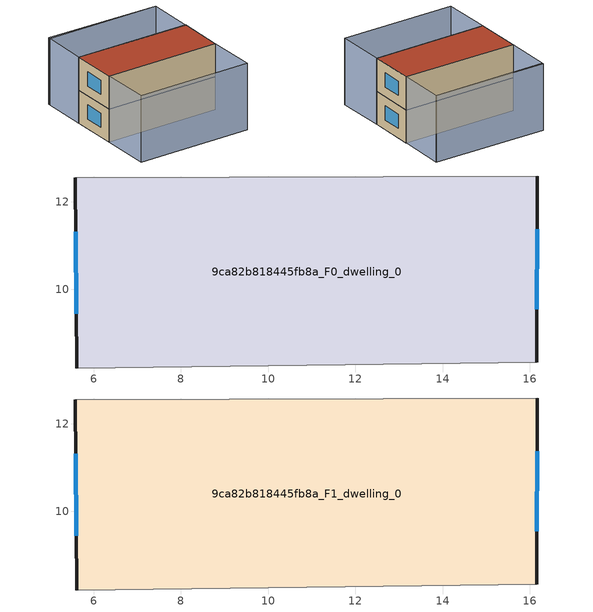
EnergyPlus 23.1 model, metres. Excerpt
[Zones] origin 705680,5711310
9ca82b818445fb8a_F0_dwelling_0
 floor ground (EU_floor_Construction): 16.18,12.59 16.16,8.32 5.61,8.19 5.57,12.55 z0
 wall outside (EU_wall_Construction): 16.16,8.32 16.18,12.59 / 5.57,12.55 5.61,8.19 z0:3
 wall adiabatic (EU_wall_Construction): 5.61,8.19 16.16,8.32 / 16.18,12.59 5.57,12.55 z0:3
 window (EU_Window_Construction): 16.16,9.54 16.17,11.38 / 5.58,11.31 5.6,9.43 z0.85:2.15
9ca82b818445fb8a_F1_dwelling_0
 floor to 9ca82b818445fb8a_F0_dwelling_0 (EU_floor_Construction): 16.17,12.59 16.16,8.32 5.61,8.19 5.57,12.55 z3
 wall outside (EU_wall_Construction): 16.16,8.32 16.18,12.59 / 5.57,12.55 5.61,8.19 z3:6
 wall adiabatic (EU_wall_Construction): 5.61,8.19 16.16,8.32 / 16.18,12.59 5.57,12.55 z3:6
 window (EU_Window_Construction): 16.16,9.54 16.17,11.38 / 5.58,11.31 5.6,9.43 z3.85:5.15
 roof outside (EU_roof_Construction): 16.16,8.32 16.18,12.59 5.57,12.55 5.61,8.19 z6
shading: 5.6,8.19 16.19,8.32 / 16.19,8.32 16.24,3.79 / 16.24,3.79 5.65,3.66 / 5.65,3.66 5.6,8.19 / 5.57,16.89 16.19,16.88 / 16.19,16.88 16.19,12.55 / 16.19,12.55 5.57,12.55 / 5.57,12.55 5.57,16.89 / 16.19,16.88 5.58,16.73 z0:6
[Building]
EU S2 Campaign: North Axis=0; Terrain=City; Solar Distribution=FullExterior
[Site:Location]
London: Latitude=51.5; Longitude=-0.5; Time Zone=0; Elevation=25
[SizingPeriod:WeatherFileDays]
AnnualSizingPeriod: Begin Month=1; Begin Day of Month=1; End Month=12; End Day of Month=31; Day of Week for Start Day=Monday; Use Weather File Daylight Saving Period=No; Use Weather File Rain and Snow Indicators=No
[MATERIAL]
EU_InternalMass_Material: Roughness=MediumRough; Thickness=0.1; Conductivity=1; Density=1800; Specific Heat=900; Thermal Absorptance=0.9; Solar Absorptance=0.7; Visible Absorptance=0.7
[MATERIAL:NOMASS] Roughness=MediumRough; Thermal Absorptance=0.9; Solar Absorptance=0.7; Visible Absorptance=0.7
Name | Thermal Resistance
EU_wall_NoMass | 0.71061
EU_roof_NoMass | 2.41608
EU_floor_NoMass | 1.75078
[WINDOWMATERIAL:SIMPLEGLAZINGSYSTEM]
EU_Window_SimpleGlazing: UFactor=2.64892; Solar Heat Gain Coefficient=0.76; Visible Transmittance=0.76
[CONSTRUCTION]
EU_wall_Construction: EU_wall_NoMass
EU_roof_Construction: EU_roof_NoMass
EU_floor_Construction: EU_floor_NoMass
EU_Window_Construction: EU_Window_SimpleGlazing
EU_InternalMass_Construction: EU_InternalMass_Material
[ZONE] Type=1; Multiplier=1; Ceiling Height=autocalculate; Floor Area=autocalculate; Part of Total Floor Area=Yes
Name | Volume
9ca82b818445fb8a_F0_dwelling_0 | 137.078
9ca82b818445fb8a_F1_dwelling_0 | 137.077
[INTERNALMASS] Construction=EU_InternalMass_Construction; Surface Area=45.6924
Name | Zone or ZoneList
9ca82b818445fb8a_F0_dwelling_0_EU_InternalMass | 9ca82b818445fb8a_F0_dwelling_0
9ca82b818445fb8a_F1_dwelling_0_EU_InternalMass | 9ca82b818445fb8a_F1_dwelling_0
[OTHEREQUIPMENT] Fuel Type=Electricity; Design Level Calculation Method=Watts/Area; Power per Zone Floor Area=1; Fraction Latent=0; Fraction Radiant=0; Fraction Lost=0; Carbon Dioxide Generation Rate=0; EndUse Subcategory=EU_Step8_InternalGains
Name | Zone or ZoneList or Space or SpaceList | Schedule
EU_Step8_InternalGain_9ca82b818445fb8a_F0_dwelling_0_f000 | 9ca82b818445fb8a_F0_dwelling_0 | EU_Step8_GainSchedule_9ca82b818445fb8a_F0_dwelling_0_f000
EU_Step8_InternalGain_9ca82b818445fb8a_F1_dwelling_0_f000 | 9ca82b818445fb8a_F1_dwelling_0 | EU_Step8_GainSchedule_9ca82b818445fb8a_F1_dwelling_0_f000
[ZONEVENTILATION:DESIGNFLOWRATE] Schedule=EU_AlwaysOn; Design Flow Rate Calculation Method=AirChanges/Hour; Air Changes per Hour=0.496673; Ventilation Type=Natural; Fan Pressure Rise=0; Fan Total Efficiency=1; Constant Term Coefficient=1; Temperature Term Coefficient=0; Velocity Term Coefficient=0; Velocity Squared Term Coefficient=0; Minimum Indoor Temperature=-100; Maximum Indoor Temperature=100; Delta Temperature=-100; Minimum Outdoor Temperature=-100; Maximum Outdoor Temperature=100; Maximum Wind Speed=40
Name | Zone or ZoneList or Space or SpaceList
EU_ConstantAir_9ca82b818445fb8a_F0_dwelling_0 | 9ca82b818445fb8a_F0_dwelling_0
EU_ConstantAir_9ca82b818445fb8a_F1_dwelling_0 | 9ca82b818445fb8a_F1_dwelling_0
[HVACTEMPLATE:THERMOSTAT] Constant Heating Setpoint=20; Constant Cooling Setpoint=50
EU_HeatOnly_9ca82b818445fb8a_F0_dwelling_0; EU_HeatOnly_9ca82b818445fb8a_F1_dwelling_0
[HVACTEMPLATE:ZONE:IDEALLOADSAIRSYSTEM] System Availability Schedule=EU_AlwaysOn; Maximum Heating Supply Air Temperature=50; Minimum Cooling Supply Air Temperature=13; Maximum Heating Supply Air Humidity Ratio=0.0156; Minimum Cooling Supply Air Humidity Ratio=0.0077; Heating Limit=NoLimit; Cooling Limit=NoLimit; Heating Availability Schedule=EU_AlwaysOn; Cooling Availability Schedule=EU_CoolingOff; Dehumidification Control Type=ConstantSensibleHeatRatio; Cooling Sensible Heat Ratio=0.7; Dehumidification Setpoint=60; Humidification Control Type=None; Humidification Setpoint=30; Outdoor Air Method=None; Outdoor Air Flow Rate per Person=0.00944; Outdoor Air Flow Rate per Zone Floor Area=0; Outdoor Air Flow Rate per Zone=0; Demand Controlled Ventilation Type=None; Outdoor Air Economizer Type=NoEconomizer; Heat Recovery Type=None; Sensible Heat Recovery Effectiveness=0.7; Latent Heat Recovery Effectiveness=0.65
Name | Template Thermostat
9ca82b818445fb8a_F0_dwelling_0 | EU_HeatOnly_9ca82b818445fb8a_F0_dwelling_0
9ca82b818445fb8a_F1_dwelling_0 | EU_HeatOnly_9ca82b818445fb8a_F1_dwelling_0
[SIZING:ZONE] Zone Cooling Design Supply Air Temperature Input Method=SupplyAirTemperature; Zone Cooling Design Supply Air Temperature=13; Zone Heating Design Supply Air Temperature Input Method=SupplyAirTemperature; Zone Heating Design Supply Air Temperature=50; Zone Cooling Design Supply Air Humidity Ratio=0.008; Zone Heating Design Supply Air Humidity Ratio=0.008; Cooling Design Air Flow Method=DesignDay; Cooling Design Air Flow Rate=0; Cooling Minimum Air Flow per Zone Floor Area=0.000762; Cooling Minimum Air Flow=0; Cooling Minimum Air Flow Fraction=0.2; Heating Design Air Flow Method=DesignDay; Heating Design Air Flow Rate=0; Heating Maximum Air Flow per Zone Floor Area=0.002032; Heating Maximum Air Flow=0.141576; Heating Maximum Air Flow Fraction=0.3; Account for Dedicated Outdoor Air System=No; Dedicated Outdoor Air System Control Strategy=NeutralSupplyAir; Dedicated Outdoor Air Low Setpoint Temperature for Design=autosize; Dedicated Outdoor Air High Setpoint Temperature for Design=autosize; Zone Load Sizing Method=Sensible Load Only No Latent Load; Zone Latent Cooling Design Supply Air Humidity Ratio Input Method=HumidityRatioDifference; Zone Cooling Design Supply Air Humidity Ratio Difference=0.005; Zone Latent Heating Design Supply Air Humidity Ratio Input Method=HumidityRatioDifference; Zone Humidification Design Supply Air Humidity Ratio Difference=0.005
9ca82b818445fb8a_F0_dwelling_0; 9ca82b818445fb8a_F1_dwelling_0
[SCHEDULE:CONSTANT]
Name | Hourly Value
EU_AlwaysOn | 1
EU_CoolingOff | 0
[SCHEDULE:FILE] Column Number=1; Rows to Skip at Top=0; Number of Hours of Data=8760; Column Separator=Comma; Interpolate to Timestep=No; Minutes per Item=60; Adjust Schedule for Daylight Savings=Yes
Name | File
EU_Step8_GainSchedule_9ca82b818445fb8a_F0_dwelling_0_f000 | ../../schedules/9ca82b818445fb8a/9ca82b818445fb8a_F0_dwelling_0_f000_gain.csv
EU_Step8_GainSchedule_9ca82b818445fb8a_F1_dwelling_0_f000 | ../../schedules/9ca82b818445fb8a/9ca82b818445fb8a_F1_dwelling_0_f000_gain.csv
